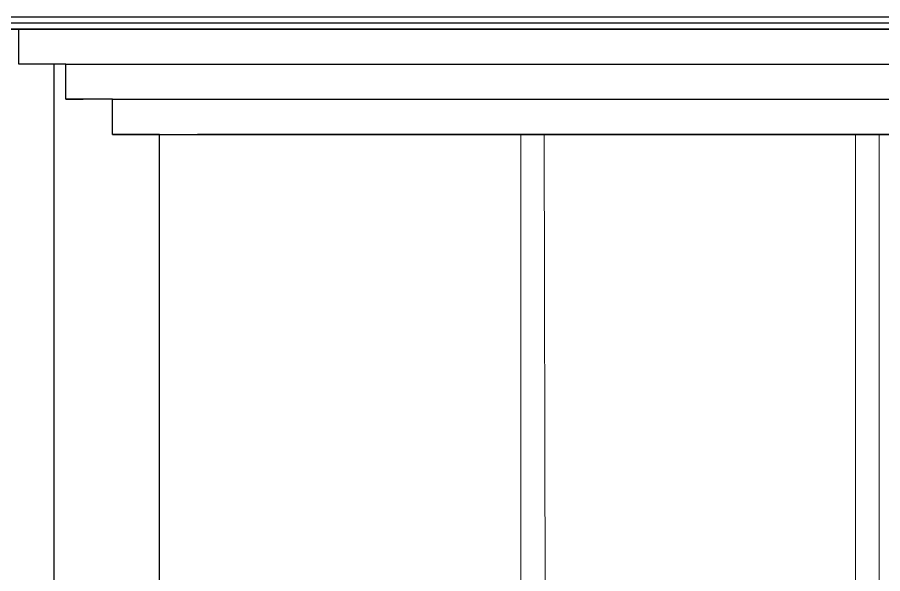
# Model space of a CAD drawing. Header units: inches. Extents: x 3672 to 10975, y -27382 to -746.
# Drawn here: x 4073.4 to 4147.3, y -26841.1 to -26793.6 of the extents above; entities that cross this region are included whole.
import ezdxf

# ---------------------------------------------------------------- set-up
doc = ezdxf.new("R2010")
doc.units = ezdxf.units.IN
doc.header["$LTSCALE"] = 17
doc.header["$MEASUREMENT"] = 0
doc.layers.add('25 BOT BAR', color=12, linetype='Continuous', lineweight=25)
doc.layers.add('WINDOW FRAME', color=161, linetype='Continuous', lineweight=20)

msp = doc.modelspace()

# ---------------------------------------------------------------- linework, layer by layer
at = {"layer": '25 BOT BAR'}
for p, q in [((4222.966, -26793.596), (4068.839, -26793.596)), ((3996.784, -26794.596), (4242.521, -26794.596)), ((4222.466, -26794.096), (4069.339, -26794.096)), ((4221.466, -26794.596), (4070.839, -26794.596)), ((4073.525, -26797.596), (4073.525, -26794.596)), ((4077.525, -26797.596), (4073.525, -26797.596)), ((4076.525, -26862.596), (4076.525, -26797.596)), ((4077.525, -26797.596), (4218.525, -26797.596)), ((4077.525, -26800.596), (4077.525, -26797.596)), ((4077.525, -26800.596), (4079.006, -26800.596)), ((4081.525, -26800.596), (4077.525, -26800.596)), ((4081.525, -26800.596), (4210.525, -26800.596)), ((4081.525, -26803.596), (4081.525, -26800.596)), ((4081.525, -26803.596), (4206.525, -26803.596)), ((4085.525, -26803.596), (4081.525, -26803.596)), ((4085.525, -26862.596), (4085.525, -26803.596)), ((4203.266, -26803.596), (4088.784, -26803.596))]:
    msp.add_line(p, q, dxfattribs=at)
at = {"layer": 'WINDOW FRAME'}
for p, q in [((4116.404, -26803.596), (4116.404, -26862.595)), ((4118.404, -26803.596), (4118.517, -26862.595)), ((4145.025, -26803.596), (4145.025, -26862.595)), ((4147.025, -26803.596), (4147.025, -26862.595))]:
    msp.add_line(p, q, dxfattribs=at)

doc.saveas('drawing.dxf')
